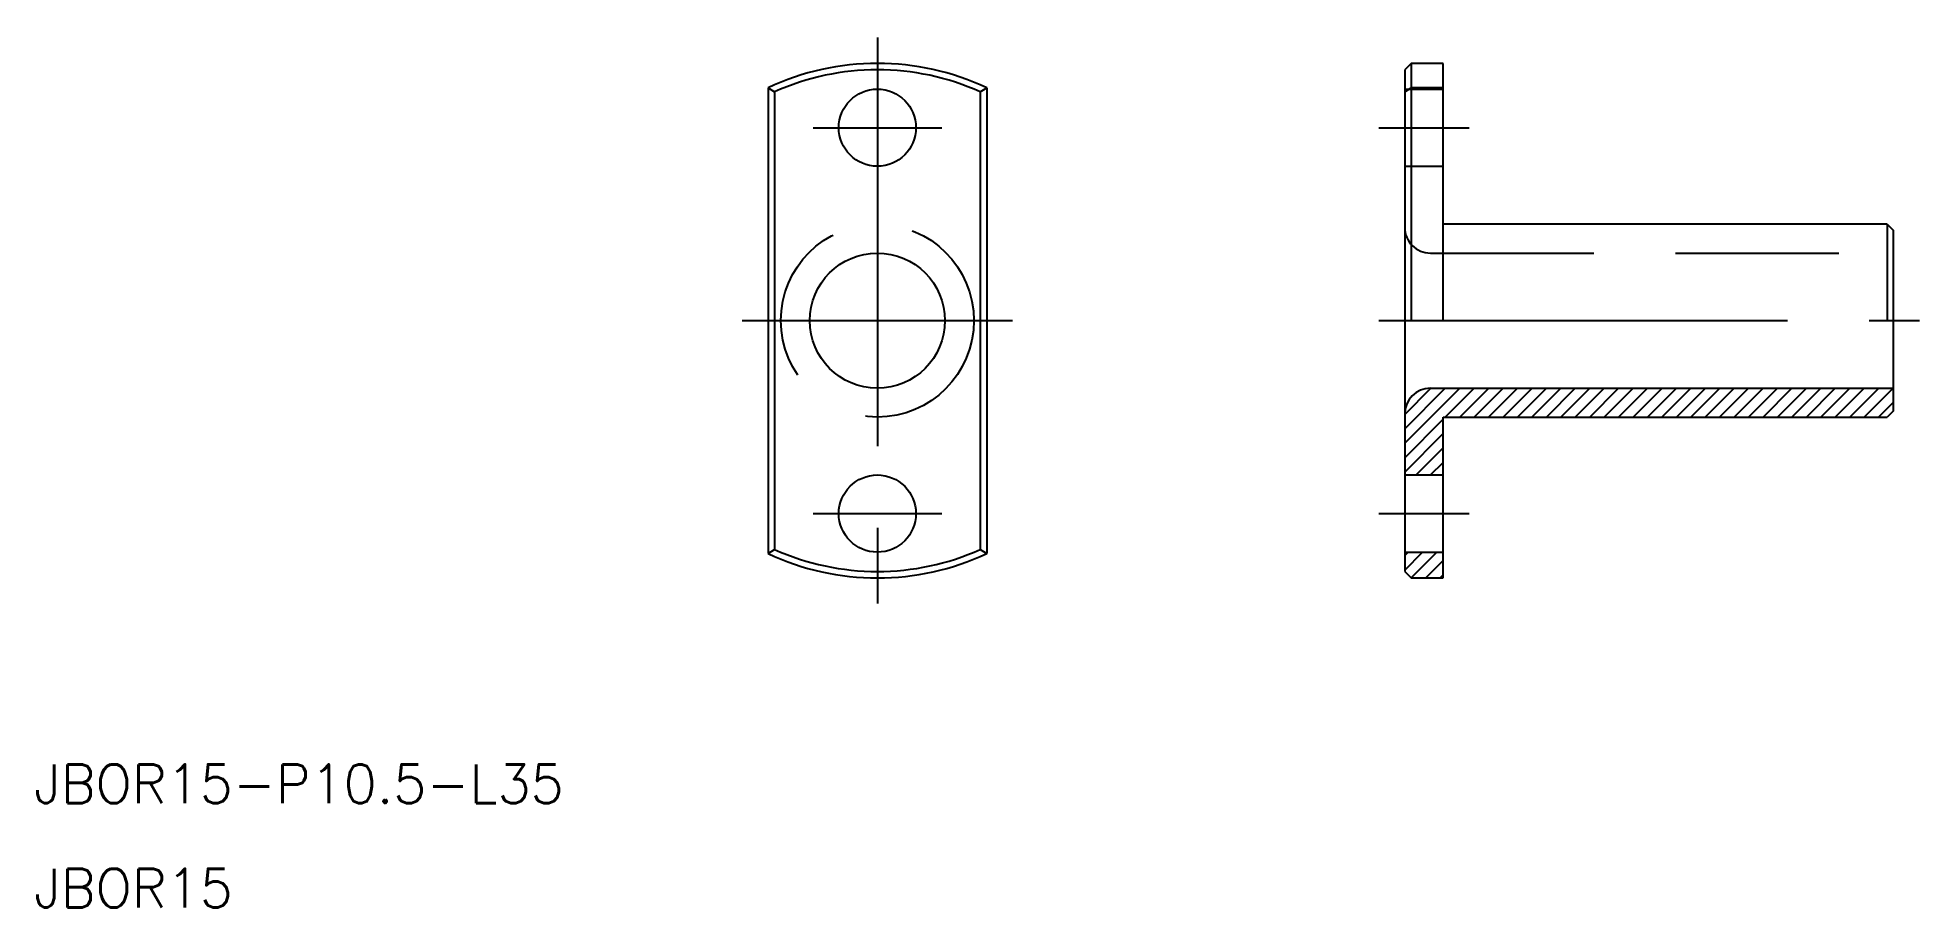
# Model space of a CAD drawing. Extents: x -65 to 81, y -46 to 22.
import ezdxf

# ---------------------------------------------------------------- set-up
doc = ezdxf.new("R2010")
doc.units = 0
doc.linetypes.add('CENTER', pattern=[50.8, 31.75, -6.35, 6.35, -6.35])
doc.linetypes.add('DASHED', pattern=[19.05, 12.7, -6.35])
doc.layers.get('0').update_dxf_attribs({"linetype": 'CONTINUOUS'})
doc.layers.add('CENTER', color=1, linetype='CENTER')
doc.styles.get("Standard").update_dxf_attribs({"font": 'txt.shx', "height": 3, "bigfont": 'bigfont.shx'})

msp = doc.modelspace()

# ---------------------------------------------------------------- linework, layer by layer
at = {"color": 7, "linetype": 'CONTINUOUS'}
for p, q in [((41.48, 20), (40.98, 19.5)), ((40.98, 19.5), (40.98, -19.5)), ((41.48, 20), (41.48, 0)), ((43.98, 20), (41.48, 20)), ((43.98, 0), (43.98, 20)), ((-8.5, 18.1), (-8.5, -18.1)), ((-8.5, 18.1), (-8, 17.78)), ((-8, 17.78), (-8, -17.78)), ((8, 17.78), (8.5, 18.1)), ((8, 17.78), (8, -17.78)), ((8.5, 18.1), (8.5, -18.1)), ((40.98, 17.78), (41.48, 18.1)), ((43.98, 18.1), (41.48, 18.1)), ((78.48, 7.5), (43.98, 7.5)), ((78.48, 7.5), (78.48, 0)), ((78.48, 7.5), (78.98, 7)), ((78.98, -7), (78.98, 7)), ((42.98, -5.25), (78.98, -5.25)), ((78.98, -7), (78.48, -7.5)), ((43.98, -7.5), (78.48, -7.5)), ((43.98, -20), (43.98, -7.5)), ((40.98, -12), (43.98, -12)), ((-8.5, -18.1), (-8, -17.78)), ((8, -17.78), (8.5, -18.1)), ((40.98, -18), (43.98, -18)), ((40.98, -19.5), (41.48, -20)), ((41.48, -20), (43.98, -20))]:
    msp.add_line(p, q, dxfattribs=at)
at = {"color": 3, "linetype": 'DASHED'}
for p, q in [((40.98, 18), (43.98, 18)), ((40.98, 12), (43.98, 12)), ((42.98, 5.25), (78.98, 5.25))]:
    msp.add_line(p, q, dxfattribs=at)
at = {"color": 3, "linetype": 'CONTINUOUS'}
for p, q in [((40.98, -7.29), (43.02, -5.25)), ((40.98, -8.41), (44.14, -5.25)), ((40.98, -9.53), (45.26, -5.25)), ((44.14, -7.5), (46.39, -5.25)), ((45.26, -7.5), (47.51, -5.25)), ((46.38, -7.5), (48.63, -5.25)), ((47.5, -7.5), (49.75, -5.25)), ((48.63, -7.5), (50.88, -5.25)), ((49.75, -7.5), (52, -5.25)), ((50.87, -7.5), (53.12, -5.25)), ((51.99, -7.5), (54.24, -5.25)), ((53.12, -7.5), (55.37, -5.25)), ((54.24, -7.5), (56.49, -5.25)), ((55.36, -7.5), (57.61, -5.25)), ((56.48, -7.5), (58.73, -5.25)), ((57.61, -7.5), (59.86, -5.25)), ((58.73, -7.5), (60.98, -5.25)), ((59.85, -7.5), (62.1, -5.25)), ((60.97, -7.5), (63.22, -5.25)), ((62.1, -7.5), (64.35, -5.25)), ((63.22, -7.5), (65.47, -5.25)), ((64.34, -7.5), (66.59, -5.25)), ((65.46, -7.5), (67.71, -5.25)), ((66.59, -7.5), (68.84, -5.25)), ((67.71, -7.5), (69.96, -5.25)), ((68.83, -7.5), (71.08, -5.25)), ((69.95, -7.5), (72.2, -5.25)), ((71.08, -7.5), (73.33, -5.25)), ((72.2, -7.5), (74.45, -5.25)), ((73.32, -7.5), (75.57, -5.25)), ((74.44, -7.5), (76.69, -5.25)), ((75.57, -7.5), (77.82, -5.25)), ((76.69, -7.5), (78.94, -5.25)), ((77.81, -7.5), (78.98, -6.33)), ((40.98, -10.66), (43.98, -7.66)), ((40.98, -11.78), (43.98, -8.78)), ((41.88, -12), (43.98, -9.9)), ((43, -12), (43.98, -11.02)), ((40.98, -18.27), (41.25, -18)), ((40.98, -19.39), (42.37, -18)), ((41.49, -20), (43.49, -18)), ((42.62, -20), (43.98, -18.64)), ((43.74, -20), (43.98, -19.76))]:
    msp.add_line(p, q, dxfattribs=at)
at = {"color": 7, "linetype": 'CONTINUOUS'}
for centre, radius in [((0, 15), 3), ((0, 0), 5.25), ((0, -15), 3)]:
    msp.add_circle(centre, radius, dxfattribs=at)
at = {"color": 3, "linetype": 'DASHED'}
msp.add_circle((0, 0), 7.5, dxfattribs=at)
at = {"color": 7, "linetype": 'CONTINUOUS'}
for centre, radius, start, end in [((0, 0), 20, 64.8493, 115.1507), ((0, 0), 19.5, 65.7791, 114.2209), ((42.98, -7.25), 2, 90, 180), ((0, 0), 20, 244.8493, 295.1507), ((0, 0), 19.5, 245.7791, 294.2209)]:
    msp.add_arc(centre, radius, start, end, dxfattribs=at)
at = {"color": 3, "linetype": 'DASHED'}
msp.add_arc((42.98, 7.25), 2, 180, 270, dxfattribs=at)
at = {"layer": 'CENTER', "color": 1, "linetype": 'CENTER'}
for p, q in [((0, 22), (0, -22)), ((-5, 15), (5, 15)), ((38.98, 15), (45.98, 15)), ((-10.5, 0), (10.5, 0)), ((38.98, 0), (80.98, 0)), ((-5, -15), (5, -15)), ((38.98, -15), (45.98, -15))]:
    msp.add_line(p, q, dxfattribs=at)

# ---------------------------------------------------------------- texts
at = {"color": 7, "linetype": 'CONTINUOUS'}
for s, p in [('JBOR15-P10.5-L35', (-65.52, -37.5)), ('JBOR15', (-65.52, -45.61))]:
    msp.add_text(s, height=3, dxfattribs=at).set_placement(p)

doc.saveas('drawing.dxf')
